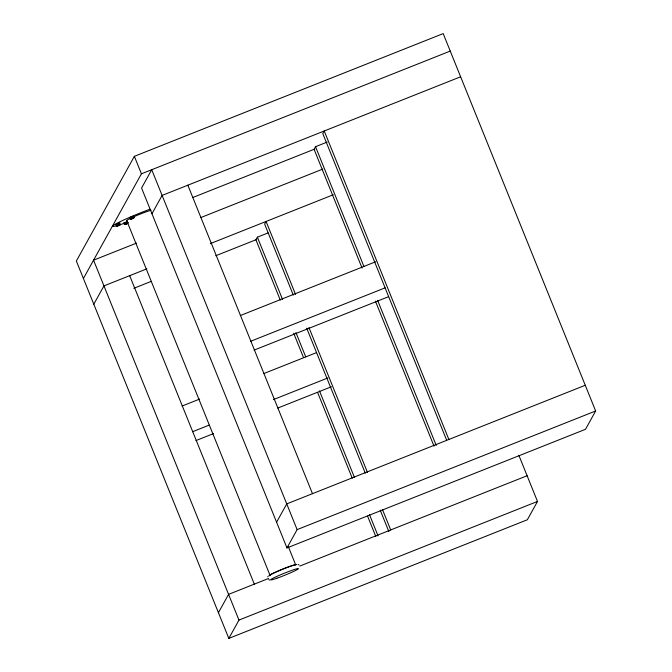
<?xml version="1.0" encoding="UTF-8"?>
<svg xmlns="http://www.w3.org/2000/svg" width="672" height="672" viewBox="0 0 672 672"><rect width="100%" height="100%" fill="white"/><g stroke="black" fill="none" stroke-linecap="round" stroke-linejoin="round"><path stroke-width="1.01" d="M132.88 218.568L133.871 217.904L133.291 216.619M117.356 226.027L120.103 224.717L119.272 225.389M286.978 547.932L297.125 529.612L151.721 169.714L141.565 188.034L286.978 547.932L585.505 429.299L595.652 410.978L443.184 33.6L134.366 156.324L76.348 261.022L228.816 638.4L527.344 519.767L537.499 501.446L518.851 455.297M83.404 278.502L141.422 173.804L450.248 51.08M116.962 226.044L116.483 224.624M118.432 224.011L117.575 224.112M128.167 222.701C123.379 224.129 123.06 225.7 127.403 223.356M125.227 224.482L127 223.465L125.303 224.364M93.794 304.214L103.942 285.894L146.874 268.834M151.956 213.746L162.103 195.426L460.639 76.784M268.094 232.907L257.376 237.166L255.923 239.778L280.3 300.115M327.23 142.052L315.538 146.698L314.084 149.31L362.048 268.036M218.425 612.696L228.581 594.367L268.582 578.474M276.587 522.228L286.742 503.899L585.27 385.266M228.816 638.4L238.963 620.08L537.499 501.446M267.758 576.836L268.052 576.341M119.028 225.12L120.607 224.204L119.935 224.482M131.662 218.375L130.418 219.122M134.35 217.459L133.745 217.82M132.938 218.467L133.879 217.829M117.407 225.926L118.138 225.582M119.986 224.582L120.574 224.339M119.75 225.078L118.07 225.876M131.183 219.047C135.626 217.039 129.066 220.248 131.905 218.702M133.526 218.198L132.804 218.534M132.787 216.619C136.416 214.754 126.848 218.593 130.595 217.51M119.011 223.507C123.556 221.113 109.981 226.985 118.49 223.734M127.336 221.752L126.353 222.188M132.258 218.467L134.383 217.325L133.274 217.745M119.532 224.792L118.44 225.254M125.756 223.717L124.219 224.498L125.21 224.129M132.258 216.854L131.124 217.308M132.216 218.375L132.779 218.14M126.874 223.474L125.74 223.927M116.424 224.725L117.516 224.213M192.931 197.459L314.874 148.999M127.033 223.801L127.68 223.432L127.1 223.608M136.483 243.121L93.559 260.182L238.963 620.08M200.878 217.535L322.82 169.075M210.286 243.634L333.304 194.746M133.795 288.313L151.351 281.341M215.737 255.746L256.712 239.467M240.274 315.571L375.69 261.752M250.656 341.275L385.106 287.851M254.125 350.104L388.567 296.68M182.112 406.039L199.643 399.067M263.945 373.514L316.562 352.607M192.494 431.743L209.059 425.166M273.361 399.613L327.919 377.933M195.964 440.572L213.494 433.608M277.796 408.055L331.38 386.761M297.125 529.612L595.652 410.978M299.796 566.068L527.108 475.734M132.166 218.047L132.737 217.82M118.482 225.347L116.222 225.968L119.49 224.507M125.79 222.424L123.572 223.138L127.302 221.516M126.26 223.381L126.832 223.154M131.712 218.686L130.301 219.055M132.938 218.291L133.585 218.089M131.771 218.946L131.132 219.148M117.869 225.473L116.533 225.935M119.162 225.179L119.809 224.969M130.654 218.946L131.116 218.795M119.952 224.347L116.424 226.052M127.369 223.087L128.15 222.827M134.072 217.358L130.2 219.173M269.783 580.087L268.741 579.65M298.166 564.438L298.964 564.925M448.871 439.471L324.24 130.99L322.787 133.61L446.636 440.143M315.538 146.698L363.896 266.389M377.656 300.451L436.237 445.444M375.421 301.123L434.003 446.116M295.562 294.445L266.078 221.458L264.625 224.078L293.328 295.117M308.935 327.533L367.517 472.525M382.452 509.502L390.709 529.939M306.701 328.205L365.282 473.197M380.218 510.174L388.87 531.586M257.376 237.166L282.534 299.443M295.907 332.531L305.735 356.857M319.494 390.919L354.488 477.523M369.432 514.508L378.076 535.912M293.672 333.203L303.5 357.529M317.654 392.566L352.254 478.195M367.584 516.146L375.841 536.584M187.841 185.195L312.48 493.676M134.366 156.324L141.422 173.804M288.28 546.546L295.739 565.018M126.672 220.492L270.001 575.24M129.679 275.663L254.318 584.144M124.656 223.154A29.291 1.991 -22 0 1 115.525 224.028A29.291 1.991 -22 0 1 149.932 209.219M126.924 220.651A13.894 0.949 -22 0 1 130.15 218.45M133.736 216.804A13.894 0.949 -22 0 1 151.049 210.294M270.253 575.408A13.894 0.949 -22 0 1 280.241 570.192A13.894 0.949 -22 0 1 295.487 564.85M269.245 575.828A15.002 1.025 -22 0 1 281.828 569.453A15.002 1.025 -22 0 1 296.764 564.606M276.906 578.231A15.002 1.025 -22 0 0 298.427 568.722A15.002 1.025 -22 0 0 278.258 575.778A15.002 1.025 -22 0 0 276.906 578.231"/></g></svg>
